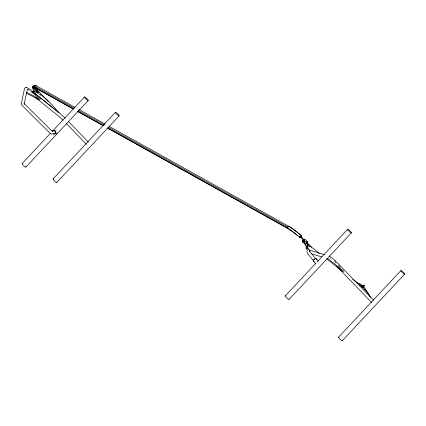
<?xml version="1.0" encoding="UTF-8"?>
<svg xmlns="http://www.w3.org/2000/svg" width="426" height="426" viewBox="0 0 426 426"><rect width="100%" height="100%" fill="white"/><g stroke="black" fill="none" stroke-linecap="round" stroke-linejoin="round"><path stroke-width="0.64" d="M32.94 86.159C33.436 85.898 33.042 86.734 32.951 86.095M306.768 251.383L307.567 253.491L313.302 260.424M27.339 89.343L24.165 104.258L24.08 103.417L50.886 130.031M309.537 252.112L309.595 251.228M55.369 109.951L58.985 112.842C51.844 104.391 43.835 94.583 33.068 91.159L32.642 91.766L37.291 95.488M32.786 87.208L34.57 85.557L32.908 87.096A10.176 1.821 43.1 0 1 34.719 87.479L73.379 109.029M32.898 87.261L32.914 87.239A10.086 1.805 43.1 0 1 34.767 87.543M36.354 85.85A10.086 1.805 43.1 0 0 34.501 85.546L34.495 85.402A10.176 1.821 43.1 0 1 36.301 85.786L74.965 107.336M34.431 85.269L32.616 87.282L32.956 87.548L34.799 85.583L34.458 85.317M33.707 86.393L34.57 85.557M33.388 86.462L33.824 86.904C34.916 86.478 33.201 85.621 34.256 86.446M33.91 91.18L32.871 88.842L33.521 88.145A2.71 0.485 43.1 0 1 34.266 88.129L36.455 89.519A2.657 0.474 43.1 0 1 38.596 91.356L48.303 101.686M32.307 91.968L33.068 91.159M40.039 95.158L40.475 94.694M22.109 163.589L50.577 133.194M52.382 131.267L84.465 97.016M25.895 167.077L88.251 100.499M53.101 178.899L115.457 112.326M56.759 182.477L119.115 115.899A2.577 0.458 43.1 0 0 116.831 113.103A2.577 0.458 43.1 0 0 115.909 113.332A2.577 0.458 43.1 0 0 119.115 115.899M107.592 128.045L287.033 227.937L288.615 226.243A23.079 4.127 43.1 0 1 298.988 233.725L301.113 235.519M107.64 128.104L287.081 227.995L288.668 226.302A22.988 4.111 43.1 0 1 300.058 234.667M301.15 235.397L299.313 237.362L301.342 235.461L300.591 236.158L301.038 236.51L300.719 237.16L300.271 236.478L300.474 236.797L300.607 236.382L300.271 236.6L300.607 236.968L300.564 236.446L300.852 236.808L300.98 236.515L300.16 236.622L300.607 236.968M301.342 235.461L299.574 237.511L300.357 236.691M300.421 236.904L300.852 236.446M307.753 250.68L306.203 247.943L306.448 246.808L306.523 247.602L303.775 241.633L304.26 241.121A1.965 0.351 43.1 0 1 304.776 241.084L306.374 242.085A2.008 0.357 43.1 0 1 307.993 243.47L311.406 247.08M304.26 241.121L307.002 247.091L306.933 246.292L307.663 245.589L309.83 246.228L313.43 248.539L319.149 253.342M306.933 246.292L307.663 245.589M306.203 247.943L307.322 246.75L307.252 245.951M308.536 245.685L308.216 246.026L307.343 245.935M306.752 249.141L307.876 247.943L307.322 246.75M309.51 246.569L309.83 246.228M285.298 295.884L316.023 263.076M316.923 262.112L347.648 229.305M289.073 299.382L351.423 232.809M370.471 297.284C367.872 291.416 362.542 287.23 357.867 283.024L357.547 283.365L360.077 283.886A2.008 0.357 43.1 0 1 361.466 284.84L363.495 286.65A1.965 0.351 43.1 0 1 364.794 288.093L367.989 293.53M359.784 285.266L360.103 284.919M362.015 287.316L362.334 286.975M364.139 289.43L364.459 289.084M366.062 291.501L366.381 291.16M367.691 293.445L368.011 293.104M368.953 295.165L369.273 294.819M338.595 337.168L400.946 270.59M342.286 340.731L404.641 274.158A2.577 0.458 43.1 0 0 402.277 271.319A2.577 0.458 43.1 0 0 401.462 271.644A2.577 0.458 43.1 0 0 404.641 274.158M306.129 247.149L306.539 246.787M33.633 86.254L33.553 86.43M26.439 87.373L25.262 87.596L24.527 88.565L21.353 103.507L21.662 105.062L48.91 132.14L50.891 133.7L52.132 134.078M302.817 241.505L302.827 241.43M26.087 87.357L28.526 88.342M302.764 241.015L302.71 241.057M364.347 285.207L364.177 285.447L364.422 285.244M308.919 249.998L324.186 254.583M311.353 253.763L321.715 256.873M301.416 235.546L301.161 235.519M329.207 256.143L330.869 257.102M26.497 92.261L40.31 99.269M26.423 93.246L39.661 99.961M35.848 86.845L35.56 86.696A10.086 1.805 43.1 0 0 33.851 86.254M78.98 109.541L105.163 124.147M109.178 126.352L288.668 226.302M35.757 86.877L74.172 108.183M78.16 110.472L104.37 124.994M108.369 127.278L287.875 227.149M34.98 87.623L73.331 108.971M77.974 111.559L103.529 125.782M77.447 111.292L103.577 125.84M352.696 279.397L357.867 283.024M299.59 237.325L297.401 235.418A23.079 4.127 43.1 0 0 287.033 227.937M28.899 88.597L29.287 88.885M331.534 257.57L335.246 260.685M327.424 258.273L343.841 271.181M326.774 258.965L343.191 271.873M51.754 130.771L50.886 130.031M29.687 89.199L60.018 113.486L65.119 118.093M38.324 96.313L54.336 109.125M35.076 97.245L58.186 115.755L63.059 120.153M30.837 91.468L38.372 97.538M335.241 260.685L335.981 261.399M307.061 244.109L307.694 244.822M336.678 262.102L373.586 300.239M336.859 266.447L371.776 302.593M68.469 121.532L88.31 142.044M66.365 123.545L86.361 144.254M338.574 265.377L340.374 267.267M300.777 236.228L301.038 236.51M316.348 258.79L318.302 261.095M313.398 261.287L315.352 263.587M315.538 258.555L309.654 251.372M309.936 250.845L307.876 247.943M33.521 88.145L35.076 91.654M289.073 299.222A2.577 0.458 43.1 0 1 286.677 297.785A2.577 0.458 43.1 0 1 285.681 295.926M342.275 340.401A2.577 0.458 43.1 0 1 340.214 339.368A2.577 0.458 43.1 0 1 338.776 337.179M361.962 286.528A1.779 0.351 -44.8 0 1 363.586 285.271L364.257 285.298A1.773 0.351 -44.8 0 1 363.197 286.9M316.348 259.53A1.459 0.825 -39.7 0 1 316.443 259.722M313.658 260.552A1.459 0.783 -40.2 0 1 313.733 260.281M313.882 259.993A1.459 0.783 -40.2 0 1 314.995 259.051M314.303 261.479A1.933 1.033 -40.2 0 1 313.36 260.361A1.933 1.033 -40.2 0 1 315.442 258.598A1.933 1.033 -40.2 0 1 316.39 259.716M330.251 257.863A8.674 1.55 43.1 0 1 330.933 258.332M334.799 261.532A8.674 1.55 43.1 0 1 336.327 263.018M306.874 243.778A1.779 1.603 -69.3 0 0 307.055 241.404L305.495 239.694A1.773 1.603 -69.3 0 0 303.275 239.843A1.773 1.603 -69.3 0 0 303.115 242.24L304.675 243.944A1.779 1.603 -69.3 0 0 305.378 244.3M303.775 241.633A1.965 0.351 43.1 0 1 303.93 241.409M52.813 131.368A1.459 1.422 80.3 0 1 54.725 131.155A1.459 1.422 80.3 0 1 55.114 133.088A1.459 1.422 80.3 0 1 53.271 133.636M55.657 130.196A1.933 1.885 80.3 0 1 56.126 130.361M56.999 132.944A1.933 1.885 80.3 0 1 55.923 133.918M52.196 131.474A1.933 1.885 80.3 0 1 54.858 130.681A1.933 1.885 80.3 0 1 55.417 133.476A1.933 1.885 80.3 0 1 52.659 133.78M56.78 182.168A2.577 0.458 43.1 0 1 54.4 180.816A2.577 0.458 43.1 0 1 53.612 179.074M25.757 166.635A2.577 0.458 43.1 0 1 23.776 165.751A2.577 0.458 43.1 0 1 22.477 163.616M36.503 91.265A1.779 0.804 -52.2 0 0 37.323 89.29L36.748 88.209A1.773 0.804 -52.2 0 0 35.182 88.762M32.871 88.842A2.71 0.485 43.1 0 1 33.1 88.555M35.837 91.057A1.88 0.335 43.1 0 1 36.178 91.313M36.535 91.617A1.88 0.335 43.1 0 1 37.515 92.618M27.695 89.194A5.437 0.974 43.1 0 1 28.308 89.545M28.659 89.779A5.437 0.974 43.1 0 1 29.426 90.339M287.081 227.995A22.988 4.111 43.1 0 1 297.412 235.45M36.072 89.551A1.779 0.346 42.2 0 0 36.21 89.343L35.624 88.235A1.773 0.341 42.2 0 0 33.979 86.569A1.773 0.341 42.2 0 0 33.095 86.366L33.675 87.474A1.779 0.346 42.2 0 0 35.619 89.332M33.255 86.127L33.297 86.159M36.599 88.203L36.902 88.209L36.609 88.166M363.437 285.244L363.724 285.34L363.447 285.202M33.521 87.479L33.824 87.474L33.537 87.442M364.044 285.66L364.331 285.787L364.044 285.66M37.168 89.279L37.483 89.263L37.168 89.279M364.102 285.266L364.459 285.431L364.102 285.266M364.139 285.463L364.448 285.542L364.139 285.463M36.242 88.006C35.582 88.171 37.461 88.028 36.242 88.006M304.329 239.22L304.329 239.22M303.813 239.71L304.073 239.566L303.823 239.678M304.718 239.332L304.718 239.332M301.07 236.872L301.288 236.718L301.07 236.872M302.982 242.303L303.243 242.138L302.993 242.277M361.152 285.335L363.181 287.241L361.152 285.335M36.056 89.311L36.37 89.332L36.056 89.311M303.914 239.247L304.058 239.55L303.924 239.231M305.08 239.503L305.08 239.503M35.48 88.214L35.896 88.379L35.496 88.177M33.872 86.611L33.888 86.579M300.735 237.388L300.751 237.357M35.331 87.996L35.608 87.932L35.331 87.996M303.514 239.433L303.701 239.7L303.541 239.433M363.889 285.883L364.155 286.059L363.905 285.862M302.758 241.925L303.051 241.824L302.758 241.925M306.928 241.451L307.189 241.313L306.944 241.425M306.294 242.74L308.291 244.662L306.294 242.74M302.705 240.562L302.987 240.647L302.732 240.568M302.897 240.12L303.147 240.28L302.897 240.12M303.946 239.662L302.449 237.969A1.773 0.357 42.9 0 0 300.671 236.547A1.773 0.357 42.9 0 0 300.863 237.357L302.359 239.05A1.779 0.357 42.9 0 0 304.121 240.456A1.779 0.357 42.9 0 0 303.946 239.662M348.015 230.093A2.577 0.458 43.1 0 0 351.296 232.846A2.577 0.458 43.1 0 0 349.304 230.232A2.577 0.458 43.1 0 0 348.015 230.093M84.859 97.82A2.577 0.458 43.1 0 0 88.129 100.547A2.577 0.458 43.1 0 0 86.089 97.9A2.577 0.458 43.1 0 0 84.859 97.82M36.162 90.791A1.88 0.335 43.1 0 0 38.505 92.66A1.88 0.335 43.1 0 0 36.828 90.616A1.88 0.335 43.1 0 0 36.162 90.791"/></g></svg>
